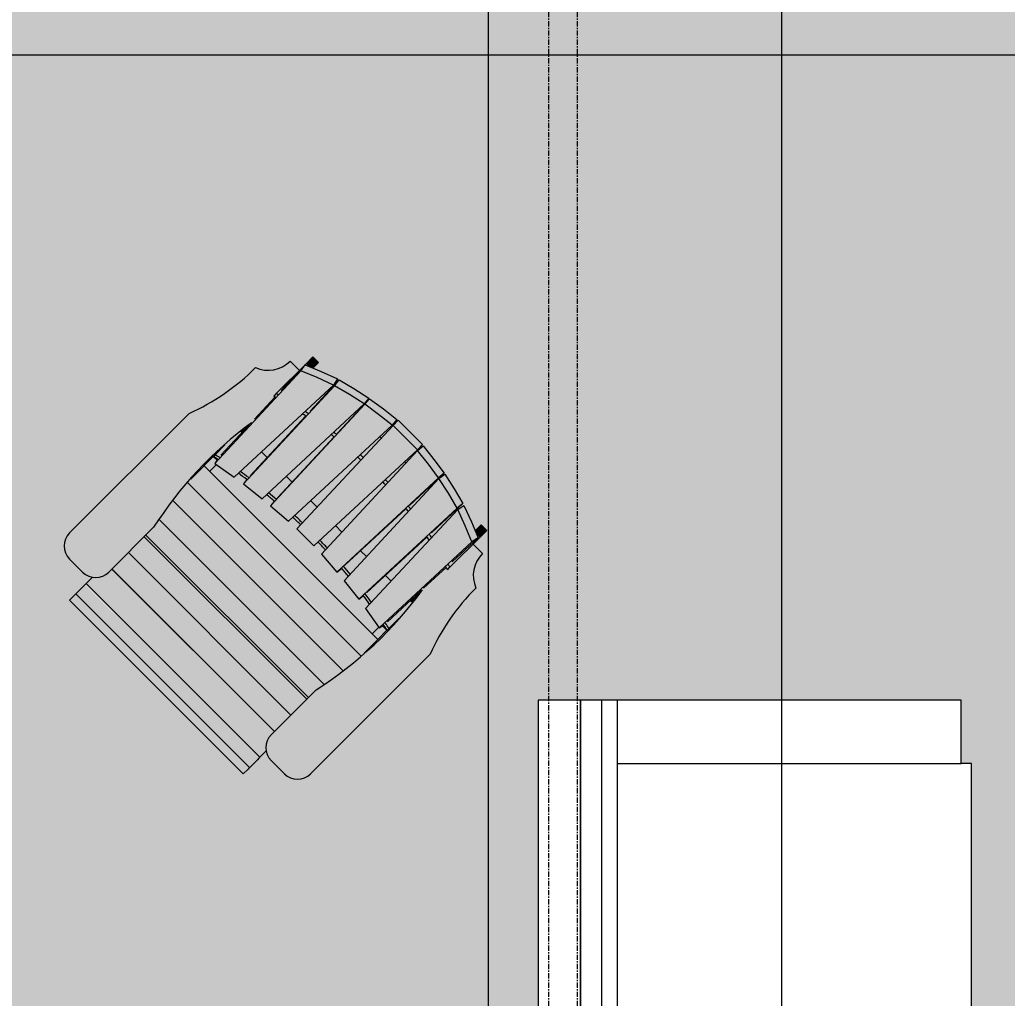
# Model space of a CAD drawing. Header units: inches. Extents: x -3276 to -1817, y 8217 to 9015.
# Drawn here: x -2674.7 to -2581.2, y 8510.9 to 8603.5 of the extents above; entities that cross this region are included whole.
import ezdxf

# ---------------------------------------------------------------- set-up
doc = ezdxf.new("R2010")
doc.units = ezdxf.units.IN
doc.header["$MEASUREMENT"] = 0
doc.linetypes.add('Grid Line 1_2_', pattern=[0.875, 0.5, -0.125, 0.125, -0.125])
for name, color, linetype, lineweight in [('A-ANNO-DIMS-1', 211, 'Continuous', 30), ('A-FLOR', 192, 'Continuous', 18), ('G-ANNO-SYMB-1', 111, 'Continuous', 9), ('I-FURN', 30, 'Continuous', 9), ('S-GRID-1', 1, 'Grid Line 1_2_', 9)]:
    doc.layers.add(name, color=color, linetype=linetype, lineweight=lineweight)
doc.styles.add('Century Gothic_B', font='GOTHICB.TTF', dxfattribs={"height": 4.5})
doc.dimstyles.new('OD__1__Tol__', dxfattribs={"dimscale": 12, "dimtxt": 4.698757, "dimasz": 0.5, "dimexe": 0.375, "dimexo": 0.25, "dimgap": 0.0625, "dimtad": 1, "dimdec": 0, "dimzin": 3, "dimdsep": 46, "dimlunit": 4, "dimtxsty": 'Century Gothic_B', "dimblk1": 'OBLIQUE', "dimblk2": 'OBLIQUE', "dimsah": 1, "dimcen": 0.09, "dimdle": 0.375, "dimazin": 0, "dimtfac": 1, "dimtdec": 4, "dimtix": 1, "dimtmove": 0, "dimatfit": 3, "dimfxl": 1, "dimtvp": 1, "dimtfill": 1, "dimfrac": 2, "dimtolj": 1, "dimtzin": 0, "dimlwd": 30, "dimlwe": 30, "dimarcsym": 2})

# ---------------------------------------------------------------- blocks, each defined once
blk = doc.blocks.new('Couch-Both_Arms-Generic - 62_ x 40_-1089659-FLOOR PLAN - 1ST FLOOR')
at = {"layer": 'I-FURN'}
for p, q in [((31, 20), (-31, 20)), ((-31, 20), (-31, 16)), ((31, 16), (31, 20)), ((-31, 16), (31, 16)), ((31, 16), (-31, 16)), ((-31, 16), (-31, 12.5)), ((31, 12.5), (31, 16)), ((-31, 14), (31, 14)), ((-31, 12.5), (-31, -20)), ((-31, 12.5), (31, 12.5)), ((-25, -20), (-25, 12.5)), ((25, 12.5), (25, -20)), ((31, -20), (31, 12.5)), ((-31, -20), (-25, -20)), ((-25, -20), (-25, -21)), ((25, -21), (25, -20)), ((25, -20), (31, -20)), ((-25, -21), (25, -21))]:
    blk.add_line(p, q, dxfattribs=at)
blk = doc.blocks.new('Adirondack_chair_13489 - Adirondack_chair_13489-1099683-FLOOR PLAN - 1ST FLOOR')
at = {"layer": 'I-FURN'}
for points in [[(-5.046, 4.233), (-5.136, 4.922), (-7.282, 4.428), (-8.33, 4.159), (-8.241, 3.469), (-6.665, 3.873), (-5.941, 4.034)], [(-1.749, 4.684), (-1.811, 5.377), (-4.151, 5.07), (-5.04, 4.935), (-4.979, 4.242), (-3.374, 4.487)], [(-4.489, -8.858), (-4.983, 4.295), (-5.036, 4.823), (-4.534, -8.354), (-4.49, -8.838)], [(-2.246, -8.687), (-1.749, 4.684), (-3.374, 4.487), (-4.979, 4.242), (-4.489, -8.858)], [(1.577, 4.719), (1.577, 5.414), (-1.673, 5.412), (-1.673, 4.717), (0.672, 4.719)], [(1.077, -8.639), (1.577, 4.719), (-1.673, 4.717), (-1.173, -8.64), (0.987, -8.639)], [(4.882, 4.242), (4.944, 4.935), (3.339, 5.179), (1.714, 5.377), (1.652, 4.684), (3.277, 4.487), (4.334, 4.326)], [(4.392, -8.858), (4.882, 4.242), (3.277, 4.487), (1.652, 4.684), (2.149, -8.687)], [(4.392, -8.858), (4.465, -7.861), (4.933, 4.817), (4.879, 4.162), (4.403, -8.569)], [(8.144, 3.469), (8.234, 4.159), (6.658, 4.563), (5.039, 4.922), (4.949, 4.233), (7.21, 3.709), (7.666, 3.592)], [(-8.364, 3.423), (-8.506, 4.105), (-10.486, 3.358), (-11.625, 2.887), (-11.483, 2.204), (-9.961, 2.834), (-8.768, 3.274)], [(-10.875, 3.197), (-10.875, 3.946), (-11.625, 3.946), (-11.625, 3.073), (-11.154, 3.081), (-10.876, 3.197)], [(-7.768, -9.204), (-8.25, 3.537), (-8.322, 3.921), (-8.151, -0.093), (-8.128, -0.424), (-8.124, -0.5), (-8.156, -0.507), (-7.848, -8.381), (-7.836, -8.494), (-7.831, -8.716), (-7.784, -9.083)], [(-5.534, -8.955), (-5.054, 4.231), (-6.665, 3.873), (-8.241, 3.469), (-7.768, -9.204)], [(7.671, -9.204), (8.144, 3.469), (6.568, 3.873), (4.949, 4.233), (5.437, -8.955)], [(7.671, -9.204), (7.737, -8.69), (7.751, -8.381), (7.772, -8.218), (8.06, -0.485), (8.03, -0.479), (8.046, -0.154), (8.085, 0.17), (8.234, 4.159), (8.137, 3.292), (7.679, -8.978)], [(11.387, 2.204), (11.528, 2.887), (9.603, 3.665), (8.409, 4.105), (8.267, 3.423), (10.348, 2.634), (11.004, 2.362)], [(11.625, 3.073), (11.625, 3.946), (10.875, 3.946), (10.875, 3.157), (11.077, 3.073), (11.567, 3.073)], [(-11.041, -9.758), (-11.483, 2.204), (-11.625, 2.887), (-11.502, -0.445), (-11.401, -0.92), (-11.381, -1.245), (-11.471, -1.265), (-11.365, -4.14), (-11.282, -4.59), (-11.336, -4.917), (-11.193, -8.792), (-11.137, -9.157), (-11.133, -9.315), (-11.048, -9.723)], [(-8.831, -9.365), (-8.364, 3.423), (-10.144, 2.758), (-11.483, 2.204), (-11.041, -9.758), (-10.613, -9.682)], [(10.944, -9.758), (11.387, 2.204), (9.865, 2.834), (8.267, 3.423), (8.734, -9.365), (10.723, -9.719)], [(10.944, -9.758), (11.043, -9.251), (11.045, -9.042), (11.096, -8.792), (11.257, -4.437), (11.237, -4.313), (11.268, -4.14), (11.357, -1.239), (11.289, -1.223), (11.308, -0.899), (11.405, -0.445), (11.528, 2.887), (11.387, 2.204), (10.954, -9.49)], [(-11.388, -25.357), (-11.109, -24.994), (-10.929, -24.531), (-10.875, -24.119), (-10.881, -18.084), (-11.531, -14.143), (-11.75, -10.119), (-11.499, -5.905), (-11.282, -4.59), (-11.365, -4.14), (-11.471, -1.265), (-11.625, -1.3), (-11.625, 2.131), (-12.875, 2.131), (-12.958, 1.43), (-13.205, 0.769), (-13.603, 0.186), (-14.128, -0.286), (-14.75, -0.619), (-14.919, -3.277), (-15.36, -5.682), (-16.125, -8.154), (-16.125, -24.119), (-16.065, -24.572), (-15.891, -24.994), (-15.612, -25.357), (-15.25, -25.635), (-14.828, -25.81), (-14.375, -25.869), (-12.625, -25.869), (-12.136, -25.795), (-11.75, -25.635), (-11.625, -25.539)], [(15.612, -25.357), (15.891, -24.994), (16.065, -24.572), (16.125, -24.119), (16.125, -8.119), (15.36, -5.682), (14.899, -3.169), (14.75, -0.619), (14.128, -0.286), (13.603, 0.186), (13.205, 0.769), (12.954, 1.461), (12.875, 2.131), (11.625, 2.131), (11.625, -1.3), (11.375, -1.243), (11.268, -4.14), (11.237, -4.313), (11.533, -6.142), (11.75, -10.119), (11.531, -14.143), (10.875, -18.243), (10.875, -24.119), (10.935, -24.572), (11.109, -24.994), (11.388, -25.357), (11.77, -25.643), (12.172, -25.81), (12.625, -25.869), (14.375, -25.869), (14.828, -25.81), (15.25, -25.635)], [(11.488, -5.837), (11.257, -4.445), (11.205, -5.837), (11.378, -5.837)], [(-11.302, -5.837), (-11.336, -4.917), (-11.488, -5.837), (-11.379, -5.837)], [(-11.117, -9.393), (-11.135, -9.302), (-11.623, -9.393), (-11.171, -9.393)], [(11.625, -9.393), (11.622, -9.39), (11.042, -9.285), (11.024, -9.393), (11.622, -9.393)], [(11.625, -10.717), (11.614, -10.621), (-11.625, -10.632), (-11.625, -10.717), (11.152, -10.717)], [(11.612, -12.654), (11.625, -12.412), (11.625, -10.717), (-11.625, -10.717), (-11.612, -12.654), (11.59, -12.654)], [(11.603, -12.807), (11.59, -12.654), (-11.611, -12.673), (-11.593, -12.807), (11.593, -12.807)], [(11.6, -12.863), (11.593, -12.807), (-11.603, -12.817), (-11.589, -12.863), (11.589, -12.863)], [(11.595, -12.955), (11.589, -12.863), (-11.599, -12.88), (-11.595, -12.955), (11.324, -12.955)], [(11.411, -14.871), (11.538, -14.003), (11.595, -12.955), (-11.595, -12.957), (-11.531, -14.143), (-11.407, -14.871), (11.407, -14.871)], [(11.385, -15.029), (11.407, -14.871), (-11.41, -14.874), (-11.385, -15.029), (10.855, -15.029)], [(11.381, -15.053), (11.385, -15.029), (-11.385, -15.029), (-11.381, -15.053), (10.837, -15.053)], [(11.366, -15.14), (11.381, -15.053), (-11.378, -15.071), (-11.357, -15.14), (11.357, -15.14)], [(11.056, -17.022), (11.366, -15.14), (-11.365, -15.15), (-11.056, -17.022), (10.403, -17.022)], [(11.03, -17.181), (11.056, -17.024), (-11.056, -17.024), (-11.03, -17.181), (10.563, -17.181)], [(11.021, -17.233), (11.03, -17.181), (-11.03, -17.181), (-11.021, -17.233), (10.615, -17.233)], [(11.008, -17.316), (11.021, -17.233), (-11.018, -17.25), (-11.008, -17.316), (10.697, -17.316)], [(10.875, -19.165), (10.875, -18.119), (11.008, -17.316), (-11.008, -17.316), (-10.875, -18.243), (-10.875, -19.165), (9.829, -19.165)], [(10.875, -19.343), (10.875, -19.165), (-10.875, -19.165), (-10.875, -19.343), (10.77, -19.343)], [(10.875, -19.387), (10.875, -19.343), (-10.875, -19.343), (-10.875, -19.387), (10.725, -19.387)], [(10.875, -19.463), (10.875, -19.387), (-10.875, -19.395), (-10.875, -19.463), (10.65, -19.463)], [(10.875, -21.307), (10.875, -19.463), (-10.875, -19.463), (-10.875, -21.307), (10.418, -21.307)], [(10.875, -21.47), (10.875, -21.307), (-10.875, -21.307), (-10.875, -21.47), (10.582, -21.47)], [(10.875, -21.496), (10.875, -21.47), (-10.875, -21.47), (-10.875, -21.496), (10.608, -21.496)], [(10.875, -21.569), (10.875, -21.496), (-10.875, -21.504), (-10.875, -21.569), (10.681, -21.569)], [(10.875, -23.449), (10.875, -21.569), (-10.875, -21.569), (-10.875, -23.449), (10.83, -23.449)], [(11.625, -26.306), (11.625, -25.539), (11.35, -25.308), (11.101, -24.974), (10.926, -24.504), (10.875, -24.119), (10.875, -23.865), (-10.875, -23.865), (-10.875, -24.119), (-10.935, -24.572), (-11.109, -24.994), (-11.388, -25.357), (-11.625, -25.539), (-11.625, -26.306), (10.439, -26.306)], [(10.875, -23.629), (10.875, -23.449), (-10.875, -23.449), (-10.875, -23.629), (10.509, -23.629)], [(10.875, -23.695), (10.875, -23.629), (-10.875, -23.629), (-10.875, -23.695), (10.799, -23.695)], [(10.875, -23.865), (10.875, -23.706), (-10.875, -23.715), (-10.875, -23.865), (10.621, -23.865)], [(11.625, -26.396), (11.625, -26.306), (-11.625, -26.306), (-11.605, -26.396), (11.618, -26.396)], [(11.625, -26.535), (11.605, -26.396), (-11.625, -26.396), (-11.606, -26.535), (11.606, -26.535)], [(11.625, -26.738), (11.606, -26.535), (-11.625, -26.554), (-11.604, -26.738), (11.604, -26.738)], [(11.625, -27.758), (11.604, -26.738), (-11.625, -26.738), (-11.625, -27.758), (10.585, -27.758)], [(11.625, -27.783), (11.625, -27.758), (-11.625, -27.773), (-11.615, -27.783), (11.623, -27.783)], [(11.625, -27.825), (11.615, -27.783), (-11.625, -27.783), (-11.625, -27.825), (11.593, -27.825)], [(11.625, -27.984), (11.625, -27.825), (-11.625, -27.825), (-11.61, -27.984), (11.61, -27.984)], [(11.625, -28.635), (11.61, -27.984), (-11.625, -27.984), (-11.625, -28.635), (11.295, -28.635)], [(11.625, -28.641), (11.625, -28.635), (11.618, -28.641)]]:
    blk.add_hatch(color=256, dxfattribs=at).paths.add_polyline_path(points, flags=0)
h = blk.add_hatch(color=256, dxfattribs=at)
h.paths.add_polyline_path([(11.625, -0.971), (11.625, 3.073), (11.077, 3.073), (11.528, 2.887), (11.405, -0.445), (11.308, -0.899), (11.387, -0.917)], flags=0)
h.paths.add_polyline_path([(8.401, -0.235), (8.28, 3.073), (8.193, 3.073), (8.083, 0.122), (8.046, -0.154), (8.333, -0.219)], flags=0)
h.paths.add_polyline_path([(5.096, 0.267), (4.992, 3.073), (4.874, 3.073), (4.771, 0.311), (4.96, 0.286)], flags=0)
h.paths.add_polyline_path([(1.807, 0.52), (1.712, 3.073), (1.516, 3.073), (1.421, 0.538)], flags=0)
h.paths.add_polyline_path([(-1.516, 0.533), (-1.611, 3.073), (-1.809, 3.073), (-1.904, 0.516)], flags=0)
h.paths.add_polyline_path([(-4.858, 0.3), (-4.884, 0.755), (-4.971, 3.073), (-5.089, 3.073), (-5.193, 0.254), (-4.867, 0.298)], flags=0)
h.paths.add_polyline_path([(-8.14, -0.175), (-8.183, 0.206), (-8.29, 3.073), (-8.377, 3.073), (-8.485, -0.254), (-8.168, -0.181)], flags=0)
h.paths.add_polyline_path([(-11.401, -0.92), (-11.502, -0.445), (-11.625, 2.346), (-11.625, -0.971), (-11.476, -0.937)], flags=0)
h.paths.add_polyline_path([(-11.174, 3.073), (-11.625, 3.073), (-11.625, 2.887), (-11.247, 3.043)], flags=0)
h = blk.add_hatch(color=256, dxfattribs=at)
h.paths.add_polyline_path([(11.625, -1.3), (11.625, -0.971), (11.308, -0.899), (11.289, -1.223), (11.55, -1.283)], flags=0)
h.paths.add_polyline_path([(8.413, -0.566), (8.401, -0.235), (8.045, -0.173), (8.03, -0.479), (8.241, -0.527)], flags=0)
h.paths.add_polyline_path([(5.108, -0.063), (5.096, 0.267), (4.762, 0.312), (4.758, -0.016), (4.821, -0.024)], flags=0)
h.paths.add_polyline_path([(1.819, 0.191), (1.807, 0.52), (1.421, 0.538), (1.408, 0.21)], flags=0)
h.paths.add_polyline_path([(-1.504, 0.205), (-1.516, 0.533), (-1.904, 0.516), (-1.916, 0.187)], flags=0)
h.paths.add_polyline_path([(-4.843, -0.027), (-4.867, 0.298), (-5.193, 0.252), (-5.205, -0.076), (-4.855, -0.029)], flags=0)
h.paths.add_polyline_path([(-8.124, -0.5), (-8.14, -0.175), (-8.499, -0.257), (-8.511, -0.588), (-8.156, -0.507)], flags=0)
h.paths.add_polyline_path([(-11.381, -1.245), (-11.401, -0.92), (-11.625, -0.971), (-11.625, -1.3), (-11.471, -1.265)], flags=0)
h = blk.add_hatch(color=256, dxfattribs=at)
h.paths.add_polyline_path([(11.625, -9.146), (11.625, -7.827), (11.499, -5.905), (11.488, -5.837), (11.205, -5.837), (11.096, -8.792), (11.045, -9.042), (11.567, -9.136)], flags=0)
h.paths.add_polyline_path([(8.707, -8.62), (8.606, -5.837), (7.861, -5.837), (7.769, -8.451), (8.324, -8.551)], flags=0)
h.paths.add_polyline_path([(5.408, -8.172), (5.322, -5.837), (4.541, -5.84), (4.461, -8.087), (5.105, -8.145)], flags=0)
h.paths.add_polyline_path([(2.12, -7.898), (2.043, -5.837), (1.182, -5.837), (1.105, -7.898), (1.818, -7.898)], flags=0)
h.paths.add_polyline_path([(-1.201, -7.898), (-1.278, -5.837), (-2.14, -5.837), (-2.217, -7.898), (-1.458, -7.898)], flags=0)
h.paths.add_polyline_path([(-4.541, -8.094), (-4.562, -7.861), (-4.637, -5.837), (-5.419, -5.837), (-5.505, -8.181), (-4.553, -8.095)], flags=0)
h.paths.add_polyline_path([(-7.837, -8.463), (-7.869, -8.218), (-7.957, -5.837), (-8.702, -5.837), (-8.805, -8.638), (-7.859, -8.467)], flags=0)
h.paths.add_polyline_path([(-11.139, -9.058), (-11.193, -8.792), (-11.302, -5.837), (-11.488, -5.837), (-11.531, -6.095), (-11.625, -7.827), (-11.625, -9.146), (-11.183, -9.066)], flags=0)
h = blk.add_hatch(color=256, dxfattribs=at)
h.paths.add_polyline_path([(11.625, -9.39), (11.625, -9.146), (11.045, -9.042), (11.042, -9.285), (11.622, -9.39)], flags=0)
h.paths.add_polyline_path([(8.716, -8.866), (8.707, -8.62), (7.743, -8.446), (7.738, -8.69), (8.614, -8.848)], flags=0)
h.paths.add_polyline_path([(5.417, -8.417), (5.408, -8.172), (4.445, -8.086), (4.439, -8.33), (5.339, -8.41)], flags=0)
h.paths.add_polyline_path([(2.129, -8.143), (2.12, -7.898), (1.105, -7.898), (1.096, -8.143), (1.605, -8.143)], flags=0)
h.paths.add_polyline_path([(-1.191, -8.143), (-1.201, -7.898), (-2.217, -7.905), (-2.226, -8.143), (-1.246, -8.143)], flags=0)
h.paths.add_polyline_path([(-4.534, -8.338), (-4.553, -8.095), (-5.505, -8.181), (-5.514, -8.426), (-4.535, -8.338)], flags=0)
h.paths.add_polyline_path([(-7.832, -8.707), (-7.837, -8.463), (-8.805, -8.657), (-8.814, -8.884), (-7.832, -8.707)], flags=0)
h.paths.add_polyline_path([(-11.135, -9.302), (-11.136, -9.3), (-11.139, -9.058), (-11.625, -9.146), (-11.622, -9.39), (-11.174, -9.309)], flags=0)
h = blk.add_hatch(color=256, dxfattribs=at)
h.paths.add_polyline_path([(-10.875, -17.024), (-10.875, -17.022), (-11.056, -17.024)], flags=0)
h.paths.add_polyline_path([(-10.875, -10.621), (-10.875, -9.729), (-11.041, -9.758), (-11.117, -9.393), (-11.625, -9.393), (-11.614, -10.621), (-11.062, -10.621)], flags=0)
h = blk.add_hatch(color=256, dxfattribs=at)
h.paths.add_polyline_path([(11.056, -17.024), (11.056, -17.022), (10.875, -17.024)], flags=0)
h.paths.add_polyline_path([(11.625, -10.621), (11.622, -9.393), (11.02, -9.393), (10.944, -9.758), (10.875, -9.746), (10.875, -10.621), (11.623, -10.621)], flags=0)
for p, q in [((-5.136, 4.922), (-5.046, 4.233)), ((-4.873, 0.472), (-5.04, 4.935)), ((-4.979, 4.242), (-5.04, 4.935)), ((-2.246, -8.687), (-1.749, 4.684)), ((-1.811, 5.377), (-1.749, 4.684)), ((-1.673, 5.412), (1.577, 5.414)), ((-1.673, 5.412), (-1.673, 4.717)), ((1.577, 4.719), (-1.673, 4.717)), ((-1.673, 4.717), (-1.173, -8.64)), ((1.077, -8.639), (1.577, 4.719)), ((1.577, 5.414), (1.577, 4.719)), ((1.652, 4.684), (1.714, 5.377)), ((1.652, 4.684), (2.149, -8.687)), ((4.944, 4.935), (4.777, 0.472)), ((4.944, 4.935), (4.882, 4.242)), ((4.949, 4.233), (5.039, 4.922)), ((-11.625, 3.068), (-11.625, 3.946)), ((-11.625, 3.946), (-10.875, 3.946)), ((-10.875, 3.946), (-10.875, 3.191)), ((-8.506, 4.105), (-8.364, 3.423)), ((-8.18, 0.122), (-8.33, 4.159)), ((-8.241, 3.469), (-8.33, 4.159)), ((-5.534, -8.955), (-5.046, 4.233)), ((-4.979, 4.242), (-4.489, -8.858)), ((4.392, -8.858), (4.882, 4.242)), ((4.949, 4.233), (5.437, -8.955)), ((8.234, 4.159), (8.083, 0.122)), ((8.234, 4.159), (8.144, 3.469)), ((8.267, 3.423), (8.409, 4.105)), ((10.875, 3.151), (10.875, 3.946)), ((10.875, 3.946), (11.625, 3.946)), ((11.625, 3.946), (11.625, 3.068)), ((-11.174, 3.073), (-11.625, 3.073)), ((-11.625, 3.073), (-11.625, -0.971)), ((-11.502, -0.445), (-11.625, 2.887)), ((-11.483, 2.204), (-11.625, 2.887)), ((-8.831, -9.365), (-8.364, 3.423)), ((-8.29, 3.073), (-8.377, 3.073)), ((-8.241, 3.469), (-7.768, -9.204)), ((-4.971, 3.073), (-5.089, 3.073)), ((-1.611, 3.073), (-1.809, 3.073)), ((1.712, 3.073), (1.516, 3.073)), ((4.992, 3.073), (4.874, 3.073)), ((7.671, -9.204), (8.144, 3.469)), ((8.28, 3.073), (8.193, 3.073)), ((8.267, 3.423), (8.734, -9.365)), ((11.625, 3.073), (11.077, 3.073)), ((11.528, 2.887), (11.387, 2.204)), ((11.528, 2.887), (11.405, -0.445)), ((11.625, -0.971), (11.625, 3.073)), ((-11.625, 2.131), (-12.875, 2.131)), ((-11.483, 2.204), (-11.041, -9.758)), ((10.944, -9.758), (11.387, 2.204)), ((12.875, 2.131), (11.625, 2.131)), ((-7.869, -8.218), (-8.156, -0.507)), ((-4.562, -7.861), (-4.855, -0.029)), ((4.758, -0.016), (4.465, -7.861)), ((8.06, -0.485), (7.772, -8.218)), ((-11.625, -0.971), (-11.625, -1.3)), ((-11.365, -4.14), (-11.471, -1.265)), ((11.375, -1.243), (11.268, -4.14)), ((11.625, -1.3), (11.625, -0.971)), ((11.257, -4.437), (11.096, -8.792)), ((-11.193, -8.792), (-11.336, -4.917)), ((-11.302, -5.837), (-11.488, -5.837)), ((-7.957, -5.837), (-8.702, -5.837)), ((-4.637, -5.837), (-5.419, -5.837)), ((-1.278, -5.837), (-2.14, -5.837)), ((2.043, -5.837), (1.182, -5.837)), ((5.322, -5.837), (4.541, -5.837)), ((8.606, -5.837), (7.861, -5.837)), ((11.488, -5.837), (11.228, -5.837)), ((-16.125, -8.119), (-16.125, -24.119)), ((-11.625, -7.827), (-11.625, -9.146)), ((-4.534, -8.354), (-4.489, -8.858)), ((4.392, -8.858), (4.437, -8.346)), ((11.625, -9.146), (11.625, -7.827)), ((16.125, -24.119), (16.125, -8.119)), ((-11.625, -9.39), (-11.625, -9.146)), ((-11.133, -9.315), (-11.041, -9.758)), ((-7.831, -8.716), (-7.768, -9.204)), ((-7.768, -9.204), (-5.534, -8.955)), ((-4.489, -8.858), (-2.246, -8.687)), ((-1.173, -8.64), (1.077, -8.639)), ((2.149, -8.687), (4.392, -8.858)), ((5.437, -8.955), (7.671, -9.204)), ((7.671, -9.204), (7.737, -8.699)), ((10.944, -9.758), (11.042, -9.284)), ((11.625, -9.146), (11.625, -9.39)), ((-11.625, -10.633), (-11.625, -9.393)), ((-11.625, -9.393), (-11.117, -9.393)), ((-11.041, -9.758), (-8.831, -9.365)), ((-10.875, -9.756), (-10.875, -10.633)), ((8.734, -9.365), (10.944, -9.758)), ((10.875, -10.633), (10.875, -9.775)), ((11.021, -9.393), (11.625, -9.393)), ((11.625, -9.393), (11.625, -10.633)), ((11.625, -10.621), (-11.625, -10.621)), ((-11.625, -10.717), (-11.625, -10.621)), ((-11.625, -12.413), (-11.625, -10.717)), ((11.625, -10.621), (11.625, -10.717)), ((11.625, -10.717), (11.625, -12.413)), ((11.6, -12.863), (-11.6, -12.863)), ((11.381, -15.052), (-11.381, -15.052)), ((11.021, -17.233), (-11.021, -17.233)), ((-10.875, -24.119), (-10.875, -18.119)), ((10.875, -18.119), (10.875, -24.119)), ((10.875, -19.165), (-10.875, -19.165)), ((10.875, -19.386), (-10.875, -19.386)), ((10.875, -21.495), (-10.875, -21.495)), ((-10.875, -23.695), (10.875, -23.695)), ((10.875, -23.706), (-10.875, -23.706)), ((-14.375, -25.869), (-12.625, -25.869)), ((-11.625, -26.306), (-11.625, -25.539)), ((11.625, -25.539), (11.625, -26.306)), ((12.625, -25.869), (14.375, -25.869)), ((-11.625, -26.395), (-11.625, -26.306)), ((-11.625, -26.396), (11.625, -26.396)), ((-11.625, -26.535), (-11.625, -26.396)), ((-11.625, -26.738), (-11.625, -26.535)), ((-11.625, -27.758), (-11.625, -26.738)), ((11.625, -26.306), (11.625, -26.395)), ((11.625, -26.396), (11.625, -26.535)), ((11.625, -26.535), (11.625, -26.738)), ((11.625, -26.738), (11.625, -27.758)), ((-11.625, -27.783), (-11.625, -27.758)), ((-11.625, -27.825), (-11.625, -27.781)), ((-11.625, -27.783), (11.625, -27.783)), ((-11.625, -27.984), (-11.625, -27.825)), ((-11.625, -28.635), (-11.625, -27.984)), ((11.625, -27.758), (11.625, -27.783)), ((11.625, -27.781), (11.625, -27.825)), ((11.625, -27.825), (11.625, -27.984)), ((11.625, -27.984), (11.625, -28.635)), ((-11.625, -28.642), (-11.625, -28.635)), ((-11.625, -28.642), (11.625, -28.642)), ((11.625, -28.635), (11.625, -28.642))]:
    blk.add_line(p, q, dxfattribs=at)
at = {"layer": 'I-FURN', "flags": 128}
for points in [[(-8.33, 4.159), (-6.755, 4.563), (-5.136, 4.922)], [(-5.04, 4.935), (-3.436, 5.179), (-1.811, 5.377)], [(-1.749, 4.684), (-3.374, 4.487), (-4.979, 4.242)], [(4.882, 4.242), (3.277, 4.487), (1.652, 4.684)], [(1.714, 5.377), (3.339, 5.179), (4.944, 4.935)], [(5.039, 4.922), (6.658, 4.563), (8.234, 4.159)], [(-11.625, 2.887), (-10.103, 3.516), (-8.506, 4.105)], [(-5.046, 4.233), (-6.665, 3.873), (-8.241, 3.469)], [(8.144, 3.469), (6.568, 3.873), (4.949, 4.233)], [(8.409, 4.105), (10.006, 3.516), (11.528, 2.887)], [(-8.364, 3.423), (-9.961, 2.834), (-11.483, 2.204)], [(11.387, 2.204), (9.865, 2.834), (8.267, 3.423)]]:
    blk.add_lwpolyline(points, dxfattribs=at)
at = {"layer": 'I-FURN'}
for centre, radius, start, end in [((-15.818, 2.123), 2.943, 291.27612, 0.15013), ((15.818, 2.123), 2.943, 179.84987, 248.72388), ((-35.546, -0.683), 20.796, 339.04729, 0.17499), ((35.546, -0.683), 20.796, 179.82501, 200.95271), ((25.258, -10.119), 37.008, 171.39523, 192.48408), ((-25.258, -10.119), 37.008, 347.51592, 9.04098), ((-14.375, -24.119), 1.75, 180, 270), ((-12.625, -24.119), 1.75, 270, 360), ((12.625, -24.119), 1.75, 180, 270), ((14.375, -24.119), 1.75, 270, 360)]:
    blk.add_arc(centre, radius, start, end, dxfattribs=at)
for centre, major_axis, ratio, start_param, end_param in [((0, -35.218), (39.487, 0), 0.898794, 1.69327, 1.703165), ((0, -34.889), (39.487, 0), 0.898794, 1.693584, 1.702851), ((0, -35.218), (39.487, 0), 0.898794, 1.608945, 1.619404), ((0, -34.889), (39.487, 0), 0.898794, 1.609256, 1.619093), ((0, -35.218), (39.487, 0), 0.898794, 1.524648, 1.535068), ((0, -34.889), (39.487, 0), 0.898794, 1.524959, 1.534757), ((0, -35.218), (39.487, 0), 0.898794, 1.44092, 1.45079), ((0, -34.889), (39.487, 0), 0.898794, 1.441234, 1.450476), ((0, -34.889), (39.487, 0), 0.898794, 1.863766, 1.869628), ((0, -35.218), (39.487, 0), 0.898794, 1.778109, 1.788216), ((0, -34.889), (39.487, 0), 0.898794, 1.778534, 1.787899), ((0, -35.218), (39.487, 0), 0.898794, 1.355929, 1.365939), ((0, -34.889), (39.487, 0), 0.898794, 1.356245, 1.365514), ((0, -34.889), (39.487, 0), 0.898794, 1.271965, 1.280239), ((0, -35.218), (39.487, 0), 0.898794, 1.862597, 1.869628), ((0, -35.218), (39.487, 0), 0.898794, 1.271965, 1.280751), ((0, -55.202), (49.83, 0), 0.945454, 1.661495, 1.681784), ((0, -54.958), (49.83, 0), 0.945454, 1.661679, 1.681601), ((0, -55.202), (49.83, 0), 0.945454, 1.594714, 1.615486), ((0, -54.958), (49.83, 0), 0.945454, 1.594898, 1.615303), ((0, -55.202), (49.83, 0), 0.945454, 1.52805, 1.548797), ((0, -54.958), (49.83, 0), 0.945454, 1.528233, 1.548613), ((0, -55.202), (49.83, 0), 0.945454, 1.461767, 1.482043), ((0, -54.958), (49.83, 0), 0.945454, 1.461949, 1.481859), ((0, -54.958), (49.83, 0), 0.945454, 1.796321, 1.806261), ((0, -55.202), (49.83, 0), 0.945454, 1.796263, 1.806261), ((0, -55.202), (49.83, 0), 0.945454, 1.728733, 1.748806), ((0, -54.958), (49.83, 0), 0.945454, 1.728848, 1.748622), ((0, -55.202), (49.83, 0), 0.945454, 1.394778, 1.414793), ((0, -54.958), (49.83, 0), 0.945454, 1.394961, 1.414679), ((0, -55.202), (49.83, 0), 0.945454, 1.335331, 1.347238), ((0, -54.958), (49.83, 0), 0.945454, 1.335331, 1.347179)]:
    blk.add_ellipse(centre, major_axis=major_axis, ratio=ratio, start_param=start_param, end_param=end_param, dxfattribs=at)
blk = doc.blocks.new('_Oblique')
at = {"color": 0, "linetype": 'ByBlock', "lineweight": -2}
blk.add_line((-0.5, -0.5), (0.5, 0.5), dxfattribs=at)
blk = doc.blocks.new('DIMBLOCK9-FLOOR PLAN - 1ST FLOOR')
at = {"layer": 'A-ANNO-DIMS-1', "color": 0, "lineweight": 30, "transparency": 16777216}
for p, q in [((-3096.019, 8697.069), (-3096.019, 8411.069)), ((-3077.337, 8692.569), (-3100.519, 8692.569)), ((-2640.337, 8415.569), (-3100.519, 8415.569))]:
    blk.add_line(p, q, dxfattribs=at)
at = {"layer": 'Defpoints', "color": 0, "transparency": 16777216}
for p in [(-3074.337, 8692.569), (-3096.019, 8415.569), (-2637.337, 8415.569)]:
    blk.add_point(p, dxfattribs=at)
at = {"layer": 'A-ANNO-DIMS-1', "color": 0, "lineweight": 30, "transparency": 16777216, "xscale": 5.999999999999999, "yscale": 5.999999999999999, "zscale": 5.999999999999999}
for p, rotation in [((-3096.019, 8692.569), 90), ((-3096.019, 8415.569), 270)]:
    blk.add_blockref('_Oblique', p, dxfattribs=dict(at, rotation=rotation))
at = {"layer": 'A-ANNO-DIMS-1', "color": 0, "transparency": 16777216, "insert": (-3099.132, 8554.069), "char_height": 4.5, "attachment_point": 5, "rotation": 90, "style": 'Century Gothic_B', "bg_fill": 3, "box_fill_scale": 1.25, "bg_fill_color": 256, "bg_fill_true_color": 13158600, "bg_fill_transparency": 0}
blk.add_mtext('\\A1;23\'-1"', dxfattribs=at)
blk = doc.blocks.new('DIMBLOCK10-FLOOR PLAN - 1ST FLOOR')
at = {"layer": 'A-ANNO-DIMS-1', "color": 0, "lineweight": 30, "transparency": 16777216}
for p, q in [((-3074.337, 8689.569), (-3074.337, 8362.535)), ((-2631.837, 8394.069), (-2631.837, 8362.535)), ((-3078.837, 8367.035), (-2627.337, 8367.035))]:
    blk.add_line(p, q, dxfattribs=at)
at = {"layer": 'Defpoints', "color": 0, "transparency": 16777216}
for p in [(-3074.337, 8692.569), (-2631.837, 8397.069), (-2631.837, 8367.035)]:
    blk.add_point(p, dxfattribs=at)
at = {"layer": 'A-ANNO-DIMS-1', "color": 0, "lineweight": 30, "transparency": 16777216, "xscale": 5.999999999999999, "yscale": 5.999999999999999, "zscale": 5.999999999999999, "rotation": 180}
blk.add_blockref('_Oblique', (-3074.337, 8367.035), dxfattribs=at)
at = {"layer": 'A-ANNO-DIMS-1', "color": 0, "lineweight": 30, "transparency": 16777216, "xscale": 5.999999999999999, "yscale": 5.999999999999999, "zscale": 5.999999999999999}
blk.add_blockref('_Oblique', (-2631.837, 8367.035), dxfattribs=at)
at = {"layer": 'A-ANNO-DIMS-1', "color": 0, "transparency": 16777216, "insert": (-2853.087, 8370.148), "char_height": 4.5, "attachment_point": 5, "style": 'Century Gothic_B', "bg_fill": 3, "box_fill_scale": 1.25, "bg_fill_color": 256, "bg_fill_true_color": 13158600, "bg_fill_transparency": 0}
blk.add_mtext('\\A1;36\'-11"', dxfattribs=at)

msp = doc.modelspace()

# ---------------------------------------------------------------- hatches: boundary and pattern name
at = {"layer": 'A-FLOR'}
h = msp.add_hatch(color=256, dxfattribs=at)
h.paths.add_polyline_path([(-2623.58668, 8405.31938), (-2581.19085, 8405.31938), (-2581.19085, 8422.51521), (-2495.48252, 8422.51521), (-2495.48252, 8405.31938), (-2435.71168, 8405.31938), (-2435.71168, 8431.13188), (-2435.89918, 8431.13188), (-2435.89918, 8438.00688), (-2435.71168, 8438.00688), (-2435.71168, 8472.94438), (-2340.71168, 8472.94438), (-2340.71168, 8508.56938), (-2338.33668, 8508.56938), (-2338.33668, 8509.60063), (-2364.44085, 8509.60063), (-2364.44085, 8507.19438), (-2369.44085, 8507.19438), (-2369.44085, 8509.60063), (-2397.04502, 8509.60063), (-2397.04502, 8507.19438), (-2402.04502, 8507.19438), (-2402.04502, 8509.60063), (-2429.64918, 8509.60063), (-2429.64918, 8507.19438), (-2434.64918, 8507.19438), (-2434.64918, 8512.19438), (-2432.24293, 8512.19438), (-2432.24293, 8545.23605), (-2434.64918, 8545.23605), (-2434.64918, 8550.23605), (-2432.24293, 8550.23605), (-2432.24293, 8583.27771), (-2434.64918, 8583.27771), (-2434.64918, 8588.27771), (-2432.24293, 8588.27771), (-2432.24293, 8619.81938), (-2434.64918, 8619.81938), (-2434.64918, 8623.13188), (-2435.89918, 8623.13188), (-2435.89918, 8623.81938), (-2513.46168, 8623.81938), (-2513.46168, 8692.56938), (-2615.96168, 8692.56938), (-2615.96168, 8688.78879), (-2620.33668, 8688.78879), (-2620.33668, 8692.56938), (-2623.58668, 8692.56938), (-2623.58668, 8689.20938), (-2622.96168, 8689.20938), (-2622.96168, 8686.95938), (-2625.77418, 8686.95938), (-2625.77418, 8652.33438), (-2622.96168, 8652.33438), (-2622.96168, 8650.08438), (-2625.77418, 8650.08438), (-2625.77418, 8633.33438), (-2622.96168, 8633.33438), (-2622.96168, 8631.08438), (-2623.58668, 8631.08438), (-2623.58668, 8630.70938), (-2621.95168, 8630.70938), (-2621.95168, 8630.30938), (-2623.58668, 8630.30938), (-2623.58668, 8630.00688), (-2619.33668, 8630.00688), (-2619.33668, 8623.13188), (-2623.58668, 8623.13188), (-2623.58668, 8622.82938), (-2621.95168, 8622.82938), (-2621.95168, 8622.42938), (-2623.58668, 8622.42938), (-2623.58668, 8616.38188), (-2630.33668, 8616.38188), (-2630.33668, 8432.31938), (-2624.46168, 8432.31938), (-2624.46168, 8438.00688), (-2619.33668, 8438.00688), (-2619.33668, 8431.13188), (-2623.58668, 8431.13188), (-2623.58668, 8426.00688), (-2621.95168, 8426.00688), (-2621.95168, 8425.60688), (-2623.58668, 8425.60688), (-2623.58668, 8418.12688), (-2621.95168, 8418.12688), (-2621.95168, 8417.72688), (-2623.58668, 8417.72688), (-2623.58668, 8405.42485)], flags=0)
h.paths.add_polyline_path([(-2423.08668, 8405.31938), (-2422.33668, 8405.31938), (-2422.33668, 8408.56938), (-2427.46168, 8408.56938), (-2427.46168, 8405.31938), (-2425.06072, 8405.31938)], flags=0)
h.paths.add_polyline_path([(-2335.58668, 8408.56938), (-2335.58668, 8468.19438), (-2336.33668, 8468.19438), (-2336.33668, 8408.56938)], flags=0)
h.paths.add_polyline_path([(-2445.54832, 8408.84088), (-2447.10123, 8409.04532), (-2448.54832, 8409.64473), (-2449.79096, 8410.59824), (-2450.74447, 8411.84088), (-2451.34387, 8413.28797), (-2451.54832, 8414.84088), (-2451.34387, 8416.39379), (-2450.74447, 8417.84088), (-2449.79096, 8419.08352), (-2448.54832, 8420.03703), (-2447.10123, 8420.63643), (-2445.54832, 8420.84088), (-2443.99541, 8420.63643), (-2442.54832, 8420.03703), (-2441.30568, 8419.08352), (-2440.35217, 8417.84088), (-2439.75277, 8416.39379), (-2439.54832, 8414.84088), (-2439.75277, 8413.28797), (-2440.35217, 8411.84088), (-2441.30568, 8410.59824), (-2442.54832, 8409.64473), (-2443.99541, 8409.04532)], flags=0)
h.paths.add_polyline_path([(-2356.52244, 8412.94438), (-2340.71168, 8412.94438), (-2340.71168, 8468.19438), (-2427.46168, 8468.19438), (-2427.46168, 8412.94438), (-2416.28913, 8412.94438), (-2416.28913, 8418.6706), (-2416.16216, 8419.63502), (-2415.78991, 8420.53371), (-2415.19774, 8421.30544), (-2414.42602, 8421.89761), (-2413.52732, 8422.26986), (-2412.4866, 8422.39682), (-2411.17457, 8422.39682), (-2411.52229, 8425.4206), (-2412.71404, 8426.4206), (-2413.2808, 8427.4206), (-2413.54875, 8428.4206), (-2413.72575, 8429.42441), (-2413.80643, 8430.49462), (-2413.63859, 8432.41299), (-2413.10066, 8434.4206), (-2412.37272, 8436.4206), (-2411.4401, 8438.4206), (-2410.05267, 8440.4206), (-2409.05267, 8441.4206), (-2408.18664, 8441.9206), (-2406.81291, 8442.4206), (-2405.81291, 8442.4206), (-2404.43917, 8441.9206), (-2403.57314, 8441.4206), (-2402.57314, 8440.4206), (-2401.18571, 8438.4206), (-2400.25309, 8436.4206), (-2399.52515, 8434.4206), (-2398.98722, 8432.41299), (-2398.81291, 8430.4206), (-2398.90006, 8429.42441), (-2399.07706, 8428.4206), (-2399.34501, 8427.4206), (-2399.91177, 8426.4206), (-2401.10353, 8425.4206), (-2401.45124, 8422.39682), (-2400.06291, 8422.39682), (-2399.09849, 8422.26986), (-2398.19979, 8421.89761), (-2397.42807, 8421.30544), (-2396.8359, 8420.53371), (-2396.46365, 8419.63502), (-2396.33668, 8418.6706), (-2396.33668, 8412.94438), (-2378.1585, 8412.94438), (-2378.1379, 8420.71767), (-2377.9943, 8422.33668), (-2377.71203, 8423.57044), (-2377.26958, 8424.77829), (-2376.68705, 8425.90912), (-2376.41084, 8426.34147), (-2375.99133, 8426.92873), (-2375.42083, 8427.6193), (-2374.47074, 8428.53302), (-2373.28439, 8429.39944), (-2372.33489, 8429.93464), (-2371.13762, 8430.42805), (-2370.78213, 8430.55847), (-2370.57973, 8430.62561), (-2368.46708, 8431.07466), (-2366.12358, 8431.05708), (-2363.90897, 8430.56636), (-2363.55348, 8430.42805), (-2363.25519, 8430.32081), (-2362.21881, 8429.86217), (-2361.22601, 8429.28677), (-2360.0804, 8428.4169), (-2359.04679, 8427.3692), (-2358.37692, 8426.48469), (-2357.94999, 8425.81805), (-2357.7763, 8425.49057), (-2357.3421, 8424.59133), (-2356.9197, 8423.35089), (-2356.67239, 8422.2256), (-2356.52244, 8420.08096), (-2356.52244, 8414.29559)], flags=0)
h.paths.add_polyline_path([(-2629.83668, 8431.50688), (-2629.83668, 8431.56938), (-2630.33668, 8431.56938), (-2630.33661, 8431.50688), (-2630.27418, 8431.50688)], flags=0)
h.paths.add_polyline_path([(-2336.33668, 8472.94438), (-2335.58668, 8472.94438), (-2335.58668, 8507.19438), (-2336.33668, 8507.19438), (-2336.33668, 8486.03415)], flags=0)
h.paths.add_polyline_path([(-2619.51604, 8477.06938), (-2625.59717, 8477.06938), (-2625.59717, 8539.06938), (-2585.59717, 8539.06938), (-2585.59717, 8533.06938), (-2584.59717, 8533.06938), (-2584.59717, 8483.06938), (-2585.59717, 8483.06938), (-2585.59717, 8477.06938), (-2618.09717, 8477.06938)], flags=0)
h.paths.add_polyline_path([(-2560.33668, 8501.56938), (-2560.33668, 8531.56938), (-2500.33668, 8531.56938), (-2500.33668, 8501.56938)], flags=0)
h.paths.add_polyline_path([(-2426.53924, 8509.78813), (-2402.04502, 8509.78813), (-2402.04502, 8512.06938), (-2429.21168, 8512.06938), (-2429.21168, 8623.81938), (-2429.64918, 8623.81938), (-2429.64918, 8619.81938), (-2432.05543, 8619.81938), (-2432.05543, 8588.27771), (-2429.64918, 8588.27771), (-2429.64918, 8583.27771), (-2432.05543, 8583.27771), (-2432.05543, 8550.23605), (-2429.64918, 8550.23605), (-2429.64918, 8545.23605), (-2432.05543, 8545.23605), (-2432.05543, 8512.19438), (-2429.64918, 8512.19438), (-2429.64918, 8509.78813), (-2428.80956, 8509.78813)], flags=0)
h.paths.add_polyline_path([(-2369.44085, 8509.78813), (-2369.44085, 8512.06938), (-2397.04502, 8512.06938), (-2397.02514, 8509.78813), (-2369.78136, 8509.78813)], flags=0)
h.paths.add_polyline_path([(-2364.44085, 8509.78813), (-2338.33668, 8509.78813), (-2338.33668, 8512.06938), (-2364.44085, 8512.06938), (-2364.44085, 8510.3327)], flags=0)
h.paths.add_polyline_path([(-2456.05334, 8526.65074), (-2479.80431, 8526.65074), (-2479.80431, 8564.05232), (-2479.8848, 8563.44093), (-2480.12078, 8562.87121), (-2480.49618, 8562.38199), (-2480.98541, 8562.00659), (-2481.55513, 8561.7706), (-2482.16651, 8561.69011), (-2514.64683, 8561.69011), (-2515.25821, 8561.7706), (-2515.82793, 8562.00659), (-2516.31716, 8562.38199), (-2516.69256, 8562.87121), (-2516.92854, 8563.44093), (-2517.00903, 8564.05232), (-2517.08952, 8563.44093), (-2517.32551, 8562.87121), (-2517.70091, 8562.38199), (-2518.19014, 8562.00659), (-2518.75985, 8561.7706), (-2519.37124, 8561.69011), (-2551.85155, 8561.69011), (-2552.46294, 8561.7706), (-2553.03266, 8562.00659), (-2553.52188, 8562.38199), (-2553.89728, 8562.87121), (-2554.13807, 8563.47741), (-2554.21376, 8564.05232), (-2554.21376, 8563.26492), (-2562.08777, 8563.26492), (-2562.08777, 8564.83972), (-2564.05628, 8564.83972), (-2564.05628, 8606.1783), (-2438.46573, 8606.1783), (-2438.46714, 8526.65074), (-2448.30825, 8526.65074)], flags=0)
h.paths.add_polyline_path([(-2623.58668, 8632.58438), (-2623.58668, 8632.70938), (-2625.77418, 8632.70938), (-2625.77418, 8632.58438), (-2624.33668, 8632.58438)], flags=0)
h.paths.add_polyline_path([(-2625.77418, 8650.70938), (-2623.58668, 8650.70938), (-2623.58668, 8650.83438), (-2625.77418, 8650.83438)], flags=0)
h.paths.add_polyline_path([(-2623.58668, 8651.58438), (-2623.58668, 8651.70938), (-2625.77418, 8651.70938), (-2625.77418, 8651.58438), (-2624.33668, 8651.58438)], flags=0)
h.paths.add_polyline_path([(-2625.77418, 8687.58438), (-2623.58668, 8687.58438), (-2623.58668, 8687.70938), (-2625.77418, 8687.70938)], flags=0)
h = msp.add_hatch(color=256, dxfattribs=at)
h.paths.add_polyline_path([(-2631.93896, 8432.25688), (-2631.83668, 8432.25688), (-2631.83668, 8432.31938), (-2630.33668, 8432.31938), (-2630.33668, 8616.38188), (-2633.61793, 8616.38188), (-2633.61793, 8615.75688), (-2703.08668, 8615.75688), (-2703.08668, 8614.47563), (-2702.46168, 8614.47563), (-2702.46168, 8434.16313), (-2703.08668, 8434.16313), (-2703.08668, 8432.88188), (-2633.61793, 8432.88188), (-2633.61793, 8432.25688)], flags=0)
h.paths.add_polyline_path([(-2646.92058, 8458.83874), (-2648.2042, 8460.12235), (-2649.08808, 8459.23847), (-2649.64227, 8459.67555), (-2650.31008, 8459.97294), (-2650.9781, 8460.09932), (-2651.6829, 8460.06162), (-2652.35845, 8459.85719), (-2654.35726, 8461.6172), (-2656.36955, 8463.00596), (-2658.63402, 8464.18822), (-2669.94773, 8475.50193), (-2670.22584, 8475.86436), (-2670.40067, 8476.28643), (-2670.45527, 8476.77757), (-2670.40067, 8477.1923), (-2670.22584, 8477.61436), (-2669.94773, 8477.9768), (-2668.7103, 8479.21424), (-2668.31184, 8479.50726), (-2667.92579, 8479.66717), (-2667.76958, 8479.68773), (-2669.9588, 8481.88615), (-2653.51857, 8498.31719), (-2651.32935, 8496.12797), (-2651.30046, 8496.30428), (-2651.13396, 8496.70625), (-2650.85585, 8497.06868), (-2649.61841, 8498.30612), (-2649.25598, 8498.58423), (-2648.83391, 8498.75905), (-2648.38098, 8498.81868), (-2647.92804, 8498.75905), (-2647.50598, 8498.58423), (-2647.14354, 8498.30612), (-2635.82983, 8486.99241), (-2634.64758, 8484.72794), (-2633.1966, 8482.62551), (-2631.4988, 8480.71684), (-2631.70323, 8480.04128), (-2631.74093, 8479.33648), (-2631.60973, 8478.64298), (-2631.29788, 8477.97619), (-2630.88008, 8477.44647), (-2631.76397, 8476.56259), (-2630.48054, 8475.27916), (-2631.01087, 8474.74883), (-2631.56878, 8475.30674), (-2632.10917, 8474.04785), (-2632.64196, 8472.8925), (-2633.2791, 8473.33362), (-2633.46268, 8473.53111), (-2633.52426, 8473.46952), (-2632.72778, 8472.73035), (-2633.55604, 8471.33038), (-2634.447, 8469.93146), (-2635.03894, 8470.39952), (-2635.78782, 8471.20596), (-2635.87128, 8471.1225), (-2634.50566, 8469.85538), (-2635.46763, 8468.54785), (-2636.47701, 8467.25899), (-2637.03825, 8467.73521), (-2638.10712, 8468.88666), (-2638.24599, 8468.7478), (-2636.67072, 8467.25899), (-2636.54736, 8467.1354), (-2638.84729, 8464.83914), (-2639.41514, 8465.41389), (-2640.457, 8466.53678), (-2640.59672, 8466.39706), (-2639.33819, 8465.20825), (-2638.96904, 8464.76696), (-2640.84058, 8463.32889), (-2641.56543, 8462.7956), (-2642.83256, 8464.16123), (-2642.91601, 8464.07777), (-2642.01153, 8463.21772), (-2641.64151, 8462.73695), (-2643.50853, 8461.56905), (-2644.4404, 8461.01772), (-2645.17958, 8461.8142), (-2645.24116, 8461.75262), (-2644.97714, 8461.50254), (-2644.60255, 8460.9319), (-2646.53081, 8460.06037), (-2646.90902, 8459.88783), (-2646.39025, 8459.36907), (-2646.77451, 8458.98482)], flags=0)
h.paths.add_polyline_path([(-2647.92481, 8464.24717), (-2647.61691, 8464.4405), (-2651.24487, 8468.34972), (-2651.77166, 8467.82294), (-2648.05212, 8464.3655)], flags=0)
h.paths.add_polyline_path([(-2645.22537, 8466.2223), (-2644.9439, 8466.43669), (-2648.89726, 8470.69734), (-2649.44959, 8470.14501), (-2645.54248, 8466.51678)], flags=0)
h.paths.add_polyline_path([(-2655.245, 8467.16315), (-2658.48752, 8470.40567), (-2656.95466, 8468.69601), (-2655.6441, 8467.52098)], flags=0)
h.paths.add_polyline_path([(-2642.71357, 8468.36207), (-2642.40896, 8468.64056), (-2646.52157, 8473.07303), (-2647.13149, 8472.4631), (-2643.39427, 8468.99395)], flags=0)
h.paths.add_polyline_path([(-2656.05969, 8469.0385), (-2654.35726, 8470.22635), (-2654.00469, 8469.89861), (-2653.18641, 8470.46817), (-2653.49178, 8470.86495), (-2651.73572, 8472.26797), (-2651.34777, 8471.90771), (-2650.59338, 8472.53839), (-2650.92839, 8472.93887), (-2649.22161, 8474.4033), (-2648.82247, 8474.03279), (-2648.09087, 8474.76439), (-2648.4297, 8475.12957), (-2646.83743, 8476.71929), (-2646.47358, 8476.38168), (-2645.74284, 8477.11242), (-2646.11335, 8477.51156), (-2644.64892, 8479.21833), (-2644.23641, 8478.8843), (-2643.61186, 8479.63135), (-2643.97803, 8480.02567), (-2642.575, 8481.78173), (-2642.15444, 8481.47877), (-2641.5967, 8482.28176), (-2641.9364, 8482.64721), (-2640.6923, 8484.43026), (-2641.31083, 8485.04879), (-2656.6904, 8469.66922), (-2656.16007, 8469.13889)], flags=0)
h.paths.add_polyline_path([(-2640.34662, 8470.69685), (-2640.06917, 8471.00033), (-2644.17316, 8475.42144), (-2644.78222, 8474.81238), (-2640.704, 8471.02844)], flags=0)
h.paths.add_polyline_path([(-2638.13718, 8473.22498), (-2637.92339, 8473.50567), (-2641.85506, 8477.73953), (-2642.40739, 8477.1872), (-2638.41319, 8473.48108)], flags=0)
h.paths.add_polyline_path([(-2636.13446, 8475.89193), (-2635.94202, 8476.19841), (-2639.53299, 8480.0616), (-2640.05978, 8479.53482), (-2636.13907, 8475.8962)], flags=0)
h.paths.add_polyline_path([(-2638.80476, 8483.60338), (-2640.33762, 8485.31304), (-2642.04729, 8486.8459), (-2639.68917, 8484.48779)], flags=0)
h.paths.add_polyline_path([(-2648.38098, 8531.58259), (-2648.83391, 8531.64222), (-2649.25598, 8531.81705), (-2649.61841, 8532.09516), (-2650.85585, 8533.33259), (-2651.14888, 8533.73105), (-2651.30878, 8534.1171), (-2651.32935, 8534.27331), (-2653.52777, 8532.08409), (-2669.9588, 8548.52432), (-2667.76958, 8550.71354), (-2667.92579, 8550.73411), (-2668.34786, 8550.90893), (-2668.7103, 8551.18704), (-2669.94773, 8552.42448), (-2670.22584, 8552.78691), (-2670.40067, 8553.20898), (-2670.4603, 8553.66191), (-2670.40067, 8554.11485), (-2670.22584, 8554.53691), (-2669.94773, 8554.89935), (-2658.63402, 8566.21306), (-2656.36955, 8567.39531), (-2654.26712, 8568.84629), (-2652.35845, 8570.54409), (-2651.6829, 8570.33966), (-2650.9781, 8570.30196), (-2650.28459, 8570.43316), (-2649.64227, 8570.72572), (-2649.08808, 8571.16281), (-2648.19358, 8570.28954), (-2646.92058, 8571.56254), (-2646.39025, 8571.03221), (-2646.90902, 8570.49783), (-2646.14836, 8570.18221), (-2644.60255, 8569.46937), (-2645.04367, 8568.83222), (-2645.24116, 8568.64865), (-2645.17958, 8568.58707), (-2644.4404, 8569.38355), (-2643.04044, 8568.55528), (-2641.64151, 8567.66433), (-2642.10957, 8567.07238), (-2642.91601, 8566.3235), (-2642.83256, 8566.24005), (-2641.56543, 8567.60567), (-2640.2579, 8566.6437), (-2638.96904, 8565.63432), (-2639.44823, 8565.07032), (-2640.59672, 8564.00421), (-2640.457, 8563.86449), (-2638.96904, 8565.44015), (-2638.84729, 8565.56213), (-2636.54736, 8563.26588), (-2637.12219, 8562.69618), (-2638.24599, 8561.65348), (-2638.10712, 8561.51461), (-2636.9172, 8562.77406), (-2636.47701, 8563.14228), (-2635.03894, 8561.27075), (-2634.50566, 8560.5459), (-2635.87128, 8559.27877), (-2635.78782, 8559.19532), (-2634.92777, 8560.0998), (-2634.447, 8560.46981), (-2633.2791, 8558.6028), (-2632.72778, 8557.67093), (-2633.52426, 8556.93175), (-2633.46268, 8556.87017), (-2633.22456, 8557.12633), (-2632.64196, 8557.50878), (-2631.71982, 8555.45857), (-2631.56878, 8555.09454), (-2631.01087, 8555.65244), (-2630.48054, 8555.12211), (-2631.76397, 8553.83869), (-2630.88008, 8552.95481), (-2631.31717, 8552.40062), (-2631.60973, 8551.7583), (-2631.74093, 8551.06479), (-2631.70323, 8550.35999), (-2631.4988, 8549.68444), (-2633.21158, 8547.75407), (-2634.64758, 8545.67333), (-2635.82983, 8543.40886), (-2647.14354, 8532.09516), (-2647.50598, 8531.81705), (-2647.92804, 8531.64222)], flags=0)
h.paths.add_polyline_path([(-2650.56377, 8536.09955), (-2650.55596, 8536.10736), (-2650.60986, 8536.14564)], flags=0)
h.paths.add_polyline_path([(-2645.8386, 8540.82471), (-2645.83719, 8540.82613), (-2645.97319, 8540.9593)], flags=0)
h.paths.add_polyline_path([(-2642.04729, 8543.55537), (-2640.33762, 8545.08823), (-2638.80476, 8546.79789), (-2641.53529, 8544.06737)], flags=0)
h.paths.add_polyline_path([(-2641.31083, 8545.35249), (-2640.6923, 8545.97101), (-2641.9364, 8547.75407), (-2641.5967, 8548.11951), (-2642.16382, 8548.936), (-2642.58201, 8548.62832), (-2643.97803, 8550.37561), (-2643.61186, 8550.76992), (-2644.24184, 8551.52347), (-2644.64892, 8551.18294), (-2646.11335, 8552.88972), (-2645.74284, 8553.28886), (-2646.47358, 8554.01959), (-2646.83743, 8553.68199), (-2648.4297, 8555.27171), (-2648.09087, 8555.63689), (-2648.82247, 8556.36849), (-2649.22161, 8555.99797), (-2650.92839, 8557.46241), (-2650.60022, 8557.8686), (-2651.34777, 8558.49357), (-2651.73572, 8558.1333), (-2653.49178, 8559.53633), (-2653.20062, 8559.94417), (-2654.00469, 8560.50266), (-2654.35726, 8560.17493), (-2656.05969, 8561.36277), (-2656.6904, 8560.73206), (-2641.53529, 8545.57695)], flags=0)
h.paths.add_polyline_path([(-2639.53299, 8550.33967), (-2635.94202, 8554.20287), (-2636.13907, 8554.50507), (-2640.05978, 8550.86646), (-2639.88396, 8550.69064)], flags=0)
h.paths.add_polyline_path([(-2641.85506, 8552.66174), (-2637.92339, 8556.89561), (-2638.13718, 8557.1763), (-2642.40739, 8553.21407), (-2641.9364, 8552.74308)], flags=0)
h.paths.add_polyline_path([(-2644.17316, 8554.97984), (-2640.06917, 8559.40095), (-2640.34662, 8559.70443), (-2644.78222, 8555.5889), (-2644.64892, 8555.4556)], flags=0)
h.paths.add_polyline_path([(-2646.52157, 8557.32824), (-2642.40896, 8561.76072), (-2642.71357, 8562.0392), (-2647.13149, 8557.93817), (-2646.75983, 8557.56651)], flags=0)
h.paths.add_polyline_path([(-2648.89726, 8559.70394), (-2644.9439, 8563.96459), (-2645.22537, 8564.17897), (-2649.44959, 8560.25626), (-2649.22161, 8560.02829)], flags=0)
h.paths.add_polyline_path([(-2658.48752, 8559.9956), (-2655.245, 8563.23813), (-2657.04873, 8561.60035), (-2658.4057, 8560.08686)], flags=0)
h.paths.add_polyline_path([(-2651.24487, 8562.05155), (-2647.61691, 8565.96078), (-2647.92481, 8566.15411), (-2651.77166, 8562.57834), (-2651.73572, 8562.5424)], flags=0)

# ---------------------------------------------------------------- linework, layer by layer
msp.add_line((-2630.33668, 8616.38188), (-2630.33668, 8432.31938), dxfattribs=at)
at = {"layer": 'G-ANNO-SYMB-1'}
msp.add_line((-2602.58571, 8707.75298), (-2602.58571, 8382.64857), dxfattribs=at)
at = {"layer": 'S-GRID-1'}
for p, q in [((-2624.58668, 8289.59722), (-2624.58668, 8978.71797)), ((-2621.89918, 8289.59722), (-2621.89918, 8978.71797))]:
    msp.add_line(p, q, dxfattribs=at)

# ---------------------------------------------------------------- block references
at = {"layer": 'I-FURN'}
for name, p, rotation in [('Adirondack_chair_13489 - Adirondack_chair_13489-1099683-FLOOR PLAN - 1ST FLOOR', (-2641.4907, 8560.55219), 315.0000000000001), ('Couch-Both_Arms-Generic - 62_ x 40_-1089659-FLOOR PLAN - 1ST FLOOR', (-2605.59717, 8508.06938), 90.00000000000017)]:
    msp.add_blockref(name, p, dxfattribs=dict(at, rotation=rotation))

# ---------------------------------------------------------------- next in the draw order: dimensions: what is measured, and where the dimension line sits
at = {"layer": 'A-ANNO-DIMS-1'}
dim = msp.add_linear_dim(base=(-3096.01871, 8415.56938), p1=(-3074.33668, 8692.56938), p2=(-2637.33668, 8415.56938), angle=90, dimstyle='OD__1__Tol__', override={"dimpost": '<>', "dimfxl": 517.3954}, dxfattribs=at)
dim.commit()
dim.dimension.update_dxf_attribs({"geometry": 'DIMBLOCK9-FLOOR PLAN - 1ST FLOOR', "text_midpoint": (-3099.13189, 8554.06938)})

# ---------------------------------------------------------------- next in the draw order: dimensions: what is measured, and where the dimension line sits
dim = msp.add_linear_dim(base=(-2631.8366838477, 8367.0350141147), p1=(-3074.3366838477, 8692.5693815054), p2=(-2631.8366838477, 8397.0693815054), dimstyle='OD__1__Tol__', override={"dimpost": '<>', "dimfxl": 532.096326}, dxfattribs=at)
dim.commit()
dim.dimension.update_dxf_attribs({"geometry": 'DIMBLOCK10-FLOOR PLAN - 1ST FLOOR', "text_midpoint": (-2853.0866838477, 8370.1482024395)})

# ---------------------------------------------------------------- next in the draw order: linework, layer by layer
at = {"layer": 'G-ANNO-SYMB-1'}
msp.add_line((-3247.23179, 8600.16698), (-1845.76611, 8600.16698), dxfattribs=at)

doc.saveas('drawing.dxf')
